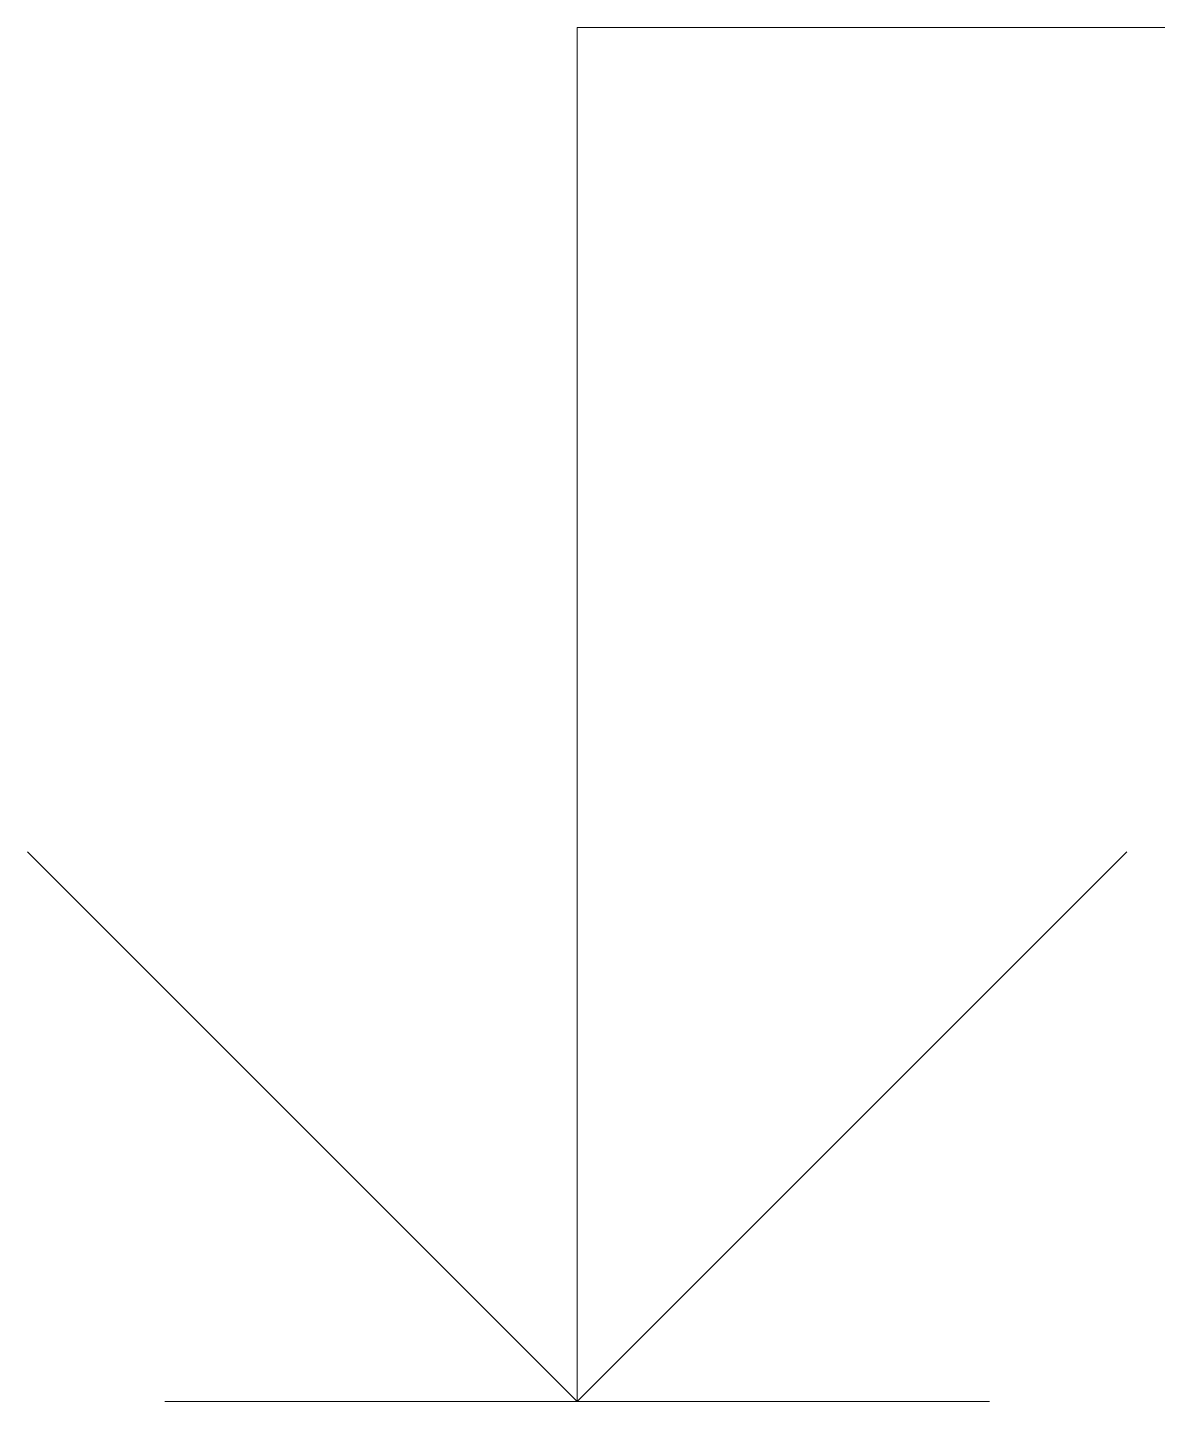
# Model space of a CAD drawing. Extents: x 8 to 21351, y 0 to 420.
# Drawn here: x 19220.474 to 19223.557, y 155.307 to 159.057 of the extents above; entities that cross this region are included whole.
import ezdxf

# ---------------------------------------------------------------- set-up
doc = ezdxf.new("R2010")
doc.units = 0

msp = doc.modelspace()

# ---------------------------------------------------------------- linework, layer by layer
at = {"color": 7, "lineweight": 15}
for p, q in [((19221.9737, 155.3069), (19221.9737, 159.0569)), ((19221.9737, 159.0569), (19234.0937, 159.0569)), ((19221.9737, 155.3069), (19220.4737, 156.8069)), ((19223.4737, 156.8069), (19221.9737, 155.3069)), ((19221.9737, 155.3069), (19220.8487, 155.3069)), ((19221.9737, 155.3069), (19223.0987, 155.3069))]:
    msp.add_line(p, q, dxfattribs=at)

doc.saveas('drawing.dxf')
